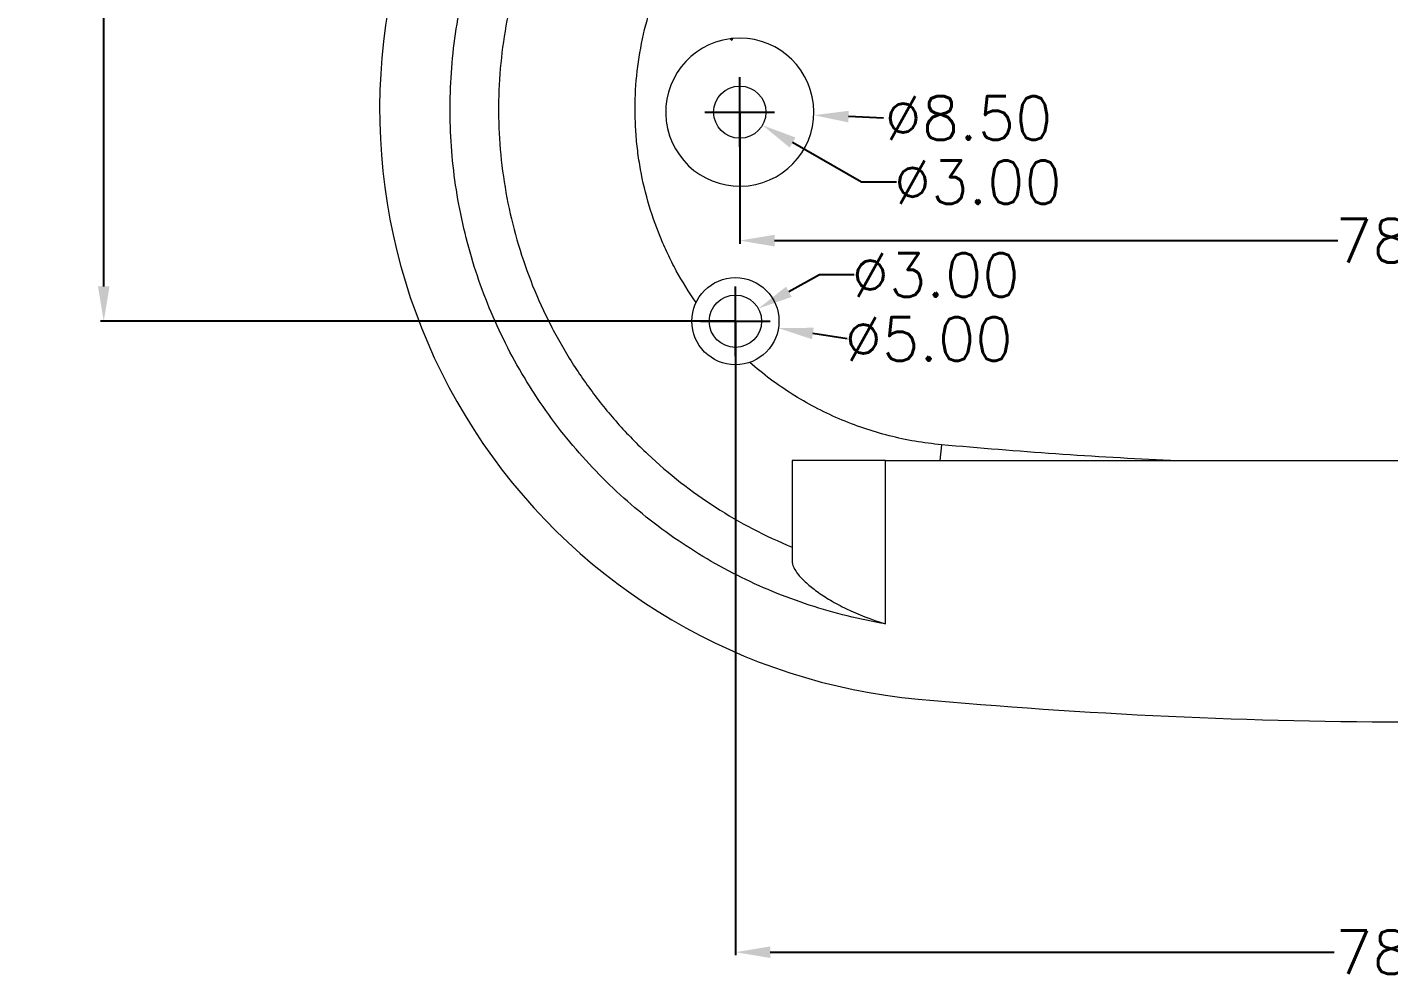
# Model space of a CAD drawing. Header units: inches. Extents: x 1474 to 2938, y 573 to 1061.
# Drawn here: x 1907.6 to 1985.8, y 850.1 to 904.8 of the extents above; entities that cross this region are included whole.
import ezdxf

# ---------------------------------------------------------------- set-up
doc = ezdxf.new("R2010")
doc.units = ezdxf.units.IN
doc.styles.get("Standard").update_dxf_attribs({"font": 'txt', "bigfont": 'gbcbig.shx'})
doc.dimstyles.new('2.5', dxfattribs={"dimtxt": 2.5, "dimasz": 2, "dimexe": 0.18, "dimexo": 0.0625, "dimgap": 0.09, "dimtad": 0, "dimtih": 1, "dimtoh": 1, "dimzin": 0, "dimdsep": 46, "dimtxsty": 'Standard', "dimcen": 2, "dimadec": 0, "dimazin": 0, "dimtfac": 1, "dimtofl": 0, "dimtmove": 0, "dimatfit": 3, "dimfxl": 1, "dimtolj": 1, "dimtzin": 0, "dimarcsym": 0})

# ---------------------------------------------------------------- blocks, each defined once
blk = doc.blocks.new('*D122')
at = {"color": 0, "lineweight": -2}
for p, q in [((1948.281, 887.87), (1948.281, 851.535)), ((2026.781, 887.87), (2026.781, 851.535)), ((1950.281, 851.715), (1982.65, 851.715)), ((2024.781, 851.715), (1992.413, 851.715))]:
    blk.add_line(p, q, dxfattribs=at)
at = {"color": 0}
for points in [[(1950.281, 852.048), (1950.281, 851.382), (1948.281, 851.715)], [(2024.781, 852.048), (2024.781, 851.382), (2026.781, 851.715)]]:
    blk.add_solid(points, dxfattribs=at)
at = {"layer": 'Defpoints', "color": 0}
for p in [(1948.281, 887.933), (2026.781, 887.933), (2026.781, 851.715)]:
    blk.add_point(p, dxfattribs=at)
at = {"color": 0, "insert": (1987.531, 851.715), "char_height": 2.5, "attachment_point": 5}
blk.add_mtext('\\A1;78.50', dxfattribs=at)
blk = doc.blocks.new('*D123')
at = {"color": 0, "lineweight": -2}
for p, q in [((1948.531, 899.87), (1948.531, 892.38)), ((2026.531, 899.87), (2026.531, 892.38)), ((1950.531, 892.56), (1982.858, 892.56)), ((2024.531, 892.56), (1992.205, 892.56))]:
    blk.add_line(p, q, dxfattribs=at)
at = {"color": 0}
for points in [[(1950.531, 892.893), (1950.531, 892.226), (1948.531, 892.56)], [(2024.531, 892.893), (2024.531, 892.226), (2026.531, 892.56)]]:
    blk.add_solid(points, dxfattribs=at)
at = {"layer": 'Defpoints', "color": 0}
for p in [(1948.531, 899.933), (2026.531, 899.933), (2026.531, 892.56)]:
    blk.add_point(p, dxfattribs=at)
at = {"color": 0, "insert": (1987.531, 892.56), "char_height": 2.5, "attachment_point": 5}
blk.add_mtext('\\A1;78.00', dxfattribs=at)
blk = doc.blocks.new('*D125')
at = {"color": 0, "lineweight": -2}
for p, q in [((1987.469, 949.433), (1911.847, 949.433)), ((1912.027, 947.433), (1912.027, 920.023)), ((1912.027, 889.933), (1912.027, 917.343)), ((1948.219, 887.933), (1911.847, 887.933))]:
    blk.add_line(p, q, dxfattribs=at)
at = {"color": 0}
for points in [[(1911.693, 947.433), (1912.36, 947.433), (1912.027, 949.433)], [(1911.693, 889.933), (1912.36, 889.933), (1912.027, 887.933)]]:
    blk.add_solid(points, dxfattribs=at)
at = {"layer": 'Defpoints', "color": 0}
for p in [(1987.531, 949.433), (1912.027, 887.933), (1948.281, 887.933)]:
    blk.add_point(p, dxfattribs=at)
at = {"color": 0, "insert": (1912.027, 918.683), "char_height": 2.5, "attachment_point": 5}
blk.add_mtext('\\A1;61.50', dxfattribs=at)
blk = doc.blocks.new('*D126')
at = {"color": 0, "lineweight": -2}
for p, q in [((1948.531, 897.933), (1948.531, 901.933)), ((1946.531, 899.933), (1950.531, 899.933)), ((1956.775, 899.595), (1954.776, 899.677))]:
    blk.add_line(p, q, dxfattribs=at)
at = {"color": 0}
blk.add_solid([(1954.79, 900.01), (1954.763, 899.344), (1952.778, 899.759)], dxfattribs=at)
at = {"layer": 'Defpoints', "color": 0}
for p in [(1944.285, 900.107), (1952.778, 899.759)]:
    blk.add_point(p, dxfattribs=at)
at = {"color": 0, "insert": (1961.656, 899.595), "char_height": 2.5, "attachment_point": 5}
blk.add_mtext('\\A1;∅8.50', dxfattribs=at)
blk = doc.blocks.new('*D127')
at = {"color": 0, "lineweight": -2}
for p, q in [((1948.531, 897.933), (1948.531, 901.933)), ((1946.531, 899.933), (1950.531, 899.933)), ((1955.523, 895.912), (1951.565, 898.188)), ((1957.523, 895.912), (1955.523, 895.912))]:
    blk.add_line(p, q, dxfattribs=at)
at = {"color": 0}
blk.add_solid([(1951.732, 898.477), (1951.399, 897.899), (1949.832, 899.185)], dxfattribs=at)
at = {"layer": 'Defpoints', "color": 0}
for p in [(1947.231, 900.68), (1949.832, 899.185)]:
    blk.add_point(p, dxfattribs=at)
at = {"color": 0, "insert": (1962.196, 895.912), "char_height": 2.5, "attachment_point": 5}
blk.add_mtext('\\A1;∅3.00', dxfattribs=at)
blk = doc.blocks.new('*D128')
at = {"color": 0, "lineweight": -2}
for p, q in [((1948.281, 885.933), (1948.281, 889.933)), ((1946.281, 887.933), (1950.281, 887.933)), ((1954.701, 886.913), (1952.726, 887.227))]:
    blk.add_line(p, q, dxfattribs=at)
at = {"color": 0}
blk.add_solid([(1952.778, 887.556), (1952.674, 886.898), (1950.751, 887.541)], dxfattribs=at)
at = {"layer": 'Defpoints', "color": 0}
for p in [(1945.812, 888.325), (1950.751, 887.541)]:
    blk.add_point(p, dxfattribs=at)
at = {"color": 0, "insert": (1959.374, 886.913), "char_height": 2.5, "attachment_point": 5}
blk.add_mtext('\\A1;∅5.00', dxfattribs=at)
blk = doc.blocks.new('*D129')
at = {"color": 0, "lineweight": -2}
for p, q in [((1953.099, 890.586), (1951.347, 889.621)), ((1955.099, 890.586), (1953.099, 890.586)), ((1948.281, 885.933), (1948.281, 889.933)), ((1946.281, 887.933), (1950.281, 887.933))]:
    blk.add_line(p, q, dxfattribs=at)
at = {"color": 0}
blk.add_solid([(1951.186, 889.913), (1951.508, 889.329), (1949.595, 888.656)], dxfattribs=at)
at = {"layer": 'Defpoints', "color": 0}
for p in [(1949.595, 888.656), (1946.968, 887.209)]:
    blk.add_point(p, dxfattribs=at)
at = {"color": 0, "insert": (1959.772, 890.586), "char_height": 2.5, "attachment_point": 5}
blk.add_mtext('\\A1;∅3.00', dxfattribs=at)

msp = doc.modelspace()

# ---------------------------------------------------------------- linework, layer by layer
at = {"color": 7, "linetype": 'Continuous', "lineweight": 15}
for p, q in [((1948.078, 904.047), (1947.979, 904.147)), ((1948.111, 904.162), (1948.078, 904.047)), ((1960.103, 880.844), (1960.02, 879.933)), ((1951.531, 879.933), (1951.531, 874.172)), ((1956.898, 879.933), (1951.531, 879.933)), ((1956.898, 879.933), (2018.165, 879.933)), ((1956.898, 870.558), (1956.898, 879.933))]:
    msp.add_line(p, q, dxfattribs=at)
for centre, radius in [((1948.531, 899.933), 1.5), ((1948.281, 887.933), 2.5), ((1948.281, 887.933), 1.5)]:
    msp.add_circle(centre, radius, dxfattribs=at)
for centre, radius, start, end in [((1961.862, 900.102), 34, 163.90467, 264.78215), ((1948.531, 899.933), 4.25, 97.46692, 95.67245), ((1987.531, 1181.195), 316.262, 264.78215, 275.21785)]:
    msp.add_arc(centre, radius, start, end, dxfattribs=at)
for points, knots in [([(1956.898, 870.558), (1956.162, 870.682), (1955.429, 870.833), (1953.97, 871.192), (1953.24, 871.401), (1951.09, 872.107), (1949.707, 872.68), (1947.041, 874.024), (1945.757, 874.795), (1943.908, 876.108), (1943.308, 876.569), (1942.152, 877.527), (1941.595, 878.026), (1939.983, 879.582), (1938.988, 880.698), (1937.616, 882.489), (1937.178, 883.108), (1936.354, 884.372), (1935.968, 885.016), (1934.887, 886.983), (1934.267, 888.341), (1933.491, 890.45), (1933.258, 891.165), (1932.843, 892.619), (1932.664, 893.353), (1932.211, 895.559), (1932.023, 897.041), (1931.905, 899.28), (1931.894, 900.029), (1931.928, 901.533), (1931.974, 902.291), (1932.195, 904.54), (1932.454, 906.009), (1933, 908.168), (1933.212, 908.879), (1933.635, 910.302), (1933.852, 911.012), (1934.962, 914.555), (1935.935, 917.367), (1938.048, 922.94), (1939.184, 925.69), (1941.615, 931.118), (1942.909, 933.795), (1945.658, 939.078), (1947.112, 941.682), (1950.166, 946.794), (1951.769, 949.305), (1955.12, 954.232), (1956.864, 956.642), (1960.49, 961.353), (1962.372, 963.654), (1964.809, 966.463), (1965.297, 967.025), (1966.325, 968.107), (1966.862, 968.632), (1968.518, 970.132), (1969.685, 971.041), (1972.144, 972.68), (1973.435, 973.41), (1976.147, 974.684), (1977.534, 975.212), (1980.365, 976.059), (1981.81, 976.377), (1984.021, 976.694), (1984.768, 976.773), (1986.256, 976.873), (1986.997, 976.896), (1989.217, 976.88), (1990.689, 976.761), (1992.887, 976.418), (1993.618, 976.276), (1995.075, 975.936), (1995.796, 975.738), (1997.92, 975.071), (1999.294, 974.526), (2001.289, 973.556), (2001.943, 973.208), (2003.229, 972.46), (2003.864, 972.058), (2005.71, 970.792), (2006.865, 969.865), (2008.488, 968.354), (2009.011, 967.83), (2009.767, 967.014), (2010.013, 966.735), (2010.503, 966.175), (2010.747, 965.895), (2012.937, 963.359), (2014.811, 961.055), (2020.206, 954.01), (2023.509, 949.131), (2029.536, 939.015), (2032.26, 933.777), (2035.292, 927), (2035.88, 925.631), (2037.016, 922.879), (2037.563, 921.497), (2039.142, 917.33), (2040.111, 914.525), (2041.219, 910.986), (2041.435, 910.277), (2041.858, 908.855), (2042.07, 908.144), (2042.433, 906.704), (2042.588, 905.975), (2042.845, 904.5), (2042.946, 903.753), (2043.166, 901.495), (2043.197, 899.998), (2043.038, 897.017), (2042.848, 895.533), (2042.391, 893.319), (2042.21, 892.582), (2041.796, 891.136), (2041.564, 890.425), (2040.787, 888.322), (2040.167, 886.964), (2039.081, 884.993), (2038.692, 884.345), (2037.865, 883.079), (2037.43, 882.466), (2036.063, 880.684), (2035.069, 879.57), (2033.454, 878.013), (2032.895, 877.513), (2031.734, 876.552), (2031.131, 876.09), (2029.291, 874.786), (2028.01, 874.017), (2026.01, 873.01), (2025.33, 872.698), (2023.943, 872.126), (2023.234, 871.863), (2021.08, 871.159), (2019.629, 870.804), (2018.165, 870.558)], [0, 0, 0, 0, 0.007812, 0.007812, 0.015625, 0.015625, 0.03125, 0.03125, 0.046875, 0.046875, 0.054688, 0.054688, 0.0625, 0.0625, 0.078125, 0.078125, 0.085937, 0.085937, 0.09375, 0.09375, 0.109375, 0.109375, 0.117187, 0.117187, 0.125, 0.125, 0.140625, 0.140625, 0.148437, 0.148437, 0.15625, 0.15625, 0.171875, 0.171875, 0.179687, 0.179687, 0.1875, 0.1875, 0.21875, 0.21875, 0.25, 0.25, 0.28125, 0.28125, 0.3125, 0.3125, 0.34375, 0.34375, 0.375, 0.375, 0.40625, 0.40625, 0.414062, 0.414062, 0.421875, 0.421875, 0.4375, 0.4375, 0.453125, 0.453125, 0.46875, 0.46875, 0.484375, 0.484375, 0.492187, 0.492187, 0.5, 0.5, 0.515625, 0.515625, 0.523437, 0.523437, 0.53125, 0.53125, 0.546875, 0.546875, 0.554687, 0.554687, 0.5625, 0.5625, 0.578125, 0.578125, 0.585937, 0.585937, 0.589844, 0.589844, 0.59375, 0.59375, 0.625, 0.625, 0.6875, 0.6875, 0.75, 0.75, 0.765625, 0.765625, 0.78125, 0.78125, 0.8125, 0.8125, 0.820312, 0.820312, 0.828125, 0.828125, 0.835937, 0.835937, 0.84375, 0.84375, 0.859375, 0.859375, 0.875, 0.875, 0.882812, 0.882812, 0.890625, 0.890625, 0.90625, 0.90625, 0.914062, 0.914062, 0.921875, 0.921875, 0.9375, 0.9375, 0.945312, 0.945312, 0.953125, 0.953125, 0.96875, 0.96875, 0.976562, 0.976562, 0.984375, 0.984375, 1, 1, 1, 1]), ([(1935.751, 907.637), (1935.519, 906.834), (1935.325, 906.019), (1935.012, 904.382), (1934.895, 903.562), (1934.655, 901.098), (1934.644, 899.449), (1934.854, 896.968), (1934.964, 896.136), (1935.256, 894.502), (1935.439, 893.696), (1936.094, 891.312), (1936.673, 889.767), (1937.58, 887.891), (1937.771, 887.519), (1938.167, 886.787), (1938.373, 886.427), (1939.014, 885.364), (1939.471, 884.678), (1940.447, 883.35), (1940.965, 882.709), (1941.787, 881.78), (1942.069, 881.476), (1942.648, 880.88), (1942.946, 880.586), (1944.465, 879.159), (1945.764, 878.146), (1948.524, 876.367), (1949.986, 875.602), (1951.531, 874.967)], [0, 0, 0, 0, 0.0625, 0.0625, 0.125, 0.125, 0.25, 0.25, 0.3125, 0.3125, 0.375, 0.375, 0.5, 0.5, 0.53125, 0.53125, 0.5625, 0.5625, 0.625, 0.625, 0.6875, 0.6875, 0.71875, 0.71875, 0.75, 0.75, 0.875, 0.875, 1, 1, 1, 1]), ([(1946.024, 889.006), (1945.613, 889.591), (1945.235, 890.2), (1944.717, 891.15), (1944.552, 891.474), (1944.242, 892.126), (1944.096, 892.455), (1943.418, 894.116), (1943.026, 895.491), (1942.729, 897.269), (1942.679, 897.629), (1942.6, 898.347), (1942.571, 898.706), (1942.513, 899.781), (1942.515, 900.497), (1942.597, 901.924), (1942.677, 902.636), (1942.919, 904.058), (1943.08, 904.767), (1943.281, 905.464)], [0, 0, 0, 0, 0.125, 0.125, 0.1875, 0.1875, 0.25, 0.25, 0.5, 0.5, 0.5625, 0.5625, 0.625, 0.625, 0.75, 0.75, 0.875, 0.875, 1, 1, 1, 1]), ([(1960.103, 880.844), (1959.083, 880.937), (1958.083, 881.11), (1956.125, 881.607), (1955.166, 881.932), (1953.759, 882.536), (1953.296, 882.757), (1952.397, 883.231), (1951.958, 883.484), (1950.677, 884.294), (1949.867, 884.9), (1949.102, 885.571)], [0, 0, 0, 0, 0.25, 0.25, 0.5, 0.5, 0.625, 0.625, 0.75, 0.75, 1, 1, 1, 1]), ([(1951.531, 874.172), (1951.531, 873.948), (1951.659, 873.68), (1952.022, 873.232), (1952.174, 873.074), (1952.532, 872.75), (1952.737, 872.585), (1953.198, 872.253), (1953.454, 872.085), (1954.019, 871.753), (1954.33, 871.586), (1955.321, 871.108), (1956.064, 870.813), (1956.898, 870.558)], [0, 0, 0, 0, 0.25, 0.25, 0.375, 0.375, 0.5, 0.5, 0.625, 0.625, 0.75, 0.75, 1, 1, 1, 1])]:
    msp.add_open_spline(points, degree=3, knots=knots, dxfattribs=at)
for points in [[(1948.111, 904.162), (1948.067, 904.157), (1948.023, 904.152), (1947.979, 904.147)], [(1973.249, 879.933), (1968.86, 880.141), (1964.478, 880.444), (1960.103, 880.844)]]:
    msp.add_open_spline(points, degree=3, dxfattribs=at)

# ---------------------------------------------------------------- dimensions: what is measured, and where the dimension line sits
dim = msp.add_linear_dim(base=(1912.027, 887.933), p1=(1987.531, 949.433), p2=(1948.281, 887.933), angle=90, dimstyle='2.5')
dim.commit()
dim.dimension.update_dxf_attribs({"geometry": '*D125', "text_midpoint": (1912.027, 918.683)})
for p1, p2, picture, middle in [((1944.285, 900.107), (1952.778, 899.759), '*D126', (1961.656, 899.595)), ((1946.968, 887.209), (1949.595, 888.656), '*D129', (1959.772, 890.586)), ((1945.812, 888.325), (1950.751, 887.541), '*D128', (1959.374, 886.913))]:
    dim = msp.add_diameter_dim_2p(p1=p1, p2=p2, dimstyle='2.5')
    dim.commit()
    dim.dimension.update_dxf_attribs({"geometry": picture, "text_midpoint": middle})
dim = msp.add_diameter_dim_2p(p1=(1947.231, 900.68), p2=(1949.832, 899.185), dimstyle='2.5')
dim.commit()
dim.dimension.update_dxf_attribs({"geometry": '*D127', "text_midpoint": (1962.196, 895.912), "dimtype": 163})
for base, p1, p2, picture, middle in [((2026.531, 892.56), (1948.531, 899.933), (2026.531, 899.933), '*D123', (1987.531, 892.56)), ((2026.781, 851.715), (1948.281, 887.933), (2026.781, 887.933), '*D122', (1987.531, 851.715))]:
    dim = msp.add_linear_dim(base=base, p1=p1, p2=p2, dimstyle='2.5')
    dim.commit()
    dim.dimension.update_dxf_attribs({"geometry": picture, "text_midpoint": middle})

doc.saveas('drawing.dxf')
